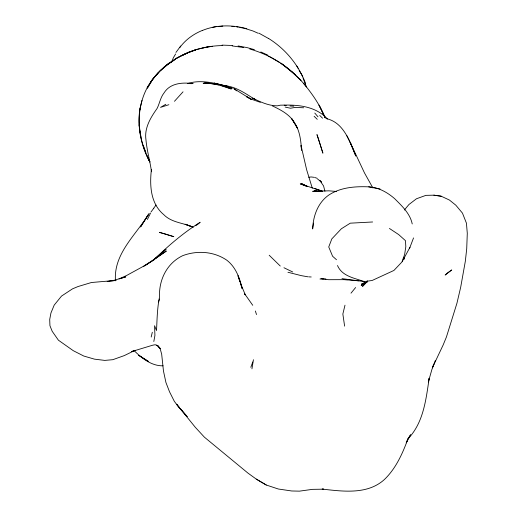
<?xml version="1.0" encoding="UTF-8"?>
<svg xmlns="http://www.w3.org/2000/svg" width="517" height="517" viewBox="0 0 517 517"><rect width="100%" height="100%" fill="white"/><g stroke="black" fill="none" stroke-linecap="round" stroke-linejoin="round"><path stroke-width="0.78" d="M115.459 280.815C113.52 254.08 135.157 235.681 148.133 215.001L140.566 226.963L149.161 213.295M151.378 169.718C149.581 185.513 150.525 203.633 163.715 214.6C171.482 222.601 182.999 222.814 192.699 226.95L185.118 224.242L193.196 227.351M140.262 107.413C136.559 125.799 141.374 144.844 149.6 161.362M222.743 45.574C197.1 45.793 171.133 56.799 154.699 76.781C134.562 100.369 135.144 135.706 149.885 161.944L146.524 154.712M240.702 284.104L242.169 288.667C239.739 277.991 235.778 267.108 226.808 260.2C213.838 251.352 197.151 250.209 182.624 255.702C166.842 263.276 158.764 279.968 159.533 297.004C157.213 308.022 157.097 319.344 156.528 330.55L154.544 325.691L154.926 335.391L153.814 341.511M251.947 368.834L253.414 359.729M313.548 223.073L312.643 228.947C313.16 216.061 317.793 202.774 328.728 195.103C340.464 187.348 355.037 186.256 368.705 186.85C378.612 187.412 387.181 192.24 394.587 198.606C401.819 205.863 410.097 213.476 412.23 223.945M429.162 378.483C425.956 399.686 423.559 422.647 407.926 438.901L410.485 434.862M429.058 378.27L428.373 381.947L431.831 369.674L435.275 360.679M151.19 337.039L152.308 332.25M139.706 110.076L141.981 100.434M344.994 305.192L342.855 314.013L344.613 326.143M158.583 301.947L159.482 299M402.297 261.421L409.955 247.313M250.797 367.29L252.807 361.971M409.567 248.354L413.542 237.91M407.952 438.823C402.562 453.564 395.912 468.46 384.409 479.511C367.438 494.931 342.92 491.376 322.169 489.101L323.707 489.179L312.475 489.353L299.44 491.15L291.691 490.976L278.308 489.004L266.274 485.024L256.258 479.097L247.927 473.074L204.389 437.162L195.29 427.288L176.633 404.216L179.657 407.771M433.802 364.194L432.348 367.807L443.198 344.878L446.429 336.981L456.944 303.214L460.692 287.219L465.319 261.305L466.715 248.793L467.29 233.309L466.431 223.15L462.469 213.127L455.8 205.171L449.447 200.053L441.175 196.208L433.873 195.174L425.866 195.368L416.45 198.774L408.908 204.551L404.352 210.025M171.612 62.059L173.324 57.82L175.631 53.955M407.674 439.431L406.233 442.811L410.55 434.855M147.39 219.492L150.512 213.127M158.577 72.341L152.14 79.98L147.235 87.896L147.81 86.811M147.235 87.896L148.405 85.77M147.487 88.058L151.151 82.048M153.795 208.131L156.05 205.029M175.948 52.437L180.685 46.019M150.983 211.989L153.808 208.222M350.998 293.171L355.612 287.53M179.8 47.558C185.545 39.693 193.604 33.909 202.606 30.322M174.462 101.3L183.037 91.826M160.755 70.163L154.699 76.781L150.874 81.932C155.96 74.332 162.616 67.914 170.003 62.563L160.748 70.461M367.374 281.196L362.527 286.399L367.328 281.513M195.872 225.735L197.397 224.165M153.439 260.245C167.805 246.144 183.083 233.012 200.163 222.265L197.287 224.798M367.477 280.957L363.296 284.751L364.485 283.885M155.242 258.674L166.073 249.233L152.883 260.4L166.345 251.036L143.371 266.682M166.287 65.375L164.122 67.139L170.003 62.563M366.269 282.586L367.458 281.72M146.014 264.969L153.93 259.844L142.24 266.934L126.555 275.522L119.033 278.902L125.812 276.866L114.27 280.233L107.161 281.526M367.219 281.694L361.157 285.513L364.608 283.788M165.821 104.298L160.535 107.362L168.872 104.712M182.094 55.558L188.97 52.211L195.62 49.91L188.362 52.469M188.97 52.211L175.767 58.679L184.743 53.981L195.878 49.651L207.711 46.866M131.447 351.592L135.137 350.306L124.287 355.593L112.816 359.69L104.777 360.401L94.482 359.147L83.806 356.045L73.298 350.7L58.402 340.186L52.198 331.294L49.942 325.704L49.71 319.487L50.944 312.979L54.195 305.114L61.517 296.086L72.548 288.829L78.048 286.534L91.438 282.515L116.099 280.382L111.549 281.041M187.69 83.508C200.732 79.398 214.717 83.082 227.532 86.32L219.828 84.782M202.845 30.29C216.772 24.661 232.476 24.79 246.829 28.713M131.408 351.644L152.722 345.188L155.242 344.729L158.06 345.892L160.315 348.587L156.632 345.11L158.06 345.892L160.335 349.279L161.685 354.287L163.462 370.993L165.931 382.496L169.537 391.815L174.307 401.289L178.488 406.911L187.212 416.657L180.666 408.953M212.313 27.407L216.888 26.451M212.319 46.284L203.032 47.861M108.518 281.481L110.037 281.261M341.989 278.637L364.336 281.584L372.156 280.479L393.915 270.449L401.916 262.003L404.637 254.467L405.819 246.687L405.464 240.663L398.685 234.582L389.417 228.449M308.746 177.266L311.072 176.956L314.31 177.337M218.348 26.651L222.801 26.083M364.511 283.749L361.635 284.098L364.382 283.749M361.635 284.098L364.782 283.717M190.715 83.618L193.093 83.515L190.734 83.664L192.369 83.605C182.197 82.184 169.99 83.237 164.083 92.873C160.386 97.467 159.663 103.387 157.071 108.499C150.596 117.611 144.172 128.138 145.968 139.842C146.899 150.641 150.072 161.033 151.487 171.747L151.481 169.595M372.628 221.98L350.261 223.176L341.369 228.773L331.824 238.893L328.741 246.964L332.586 256.238L336.502 259.741M222.039 45.115L232.695 45.509M163.088 365.816C151.63 366.12 141.645 358.171 133.968 350.448M319.978 279.031L323.694 279.07M327.468 118.975C315.616 106.172 298.076 104.583 281.759 105.164C280.143 104.932 278.676 105.746 277.086 105.836C268.349 105.707 260.406 101.927 252.723 98.172M208.771 83.483L203.194 83.256C212.901 82.875 222.388 85.279 231.286 88.995L220.19 85.383M210.361 83.547L211.951 83.612L204.874 82.61L218.717 85.001M289.966 105.991L293.785 106.147M303.725 107.775L295.11 107.413L290.483 108.234L285.151 107.064M308.836 276.866L311.215 276.976M336.599 191.452L328.87 190.831L312.643 191.322L321.891 191.439L314.071 190.683L318.556 191.484M358.572 280.828L343.999 279.607L347.876 279.652L328.586 279.697L320.967 278.592L323.093 278.805M231.81 26.412L234.207 26.619M324.502 278.947L325.917 279.09M325.949 118.555C343.469 122.038 349.847 141.348 355.786 155.921M243.727 47.538L232.146 45.916M441.175 196.208L433.873 195.174M308.048 276.828L301.392 275.658L287.95 272.272M238.098 45.955L247.145 47.622L254.396 49.645M368.705 186.85L380.027 188.944M236.605 26.826L238.175 27.123M239.746 27.42L243.675 28.164M224.41 85.66C236.088 86.546 245.543 93.68 255.178 99.548L252.807 98.249M219.815 84.762L223.661 85.518M284.253 105.216L286.269 105.655M244.457 28.312L252.923 30.955L258.099 33.237M249.789 49.012C266.875 53.91 282.793 62.654 295.556 75.081M315.027 177.583L317.18 178.307M260.361 102.334L251.947 99.406L246.525 96.711L251.708 99.632L233.839 88.62L236.741 90.843M314.982 188.563L322.343 191.187L300.274 183.884L306.988 186.372M306.995 186.249L301.237 183.38L304.435 185.338M364.336 281.584C354.559 278.101 342.073 276.343 337.485 265.505M260.827 51.952L267.793 55.138M283.956 267.741L292.719 271.987M272.381 105.907C280.867 109.908 289.824 114.541 294.696 122.962C299.899 131.092 300.946 140.85 301.54 150.26L301.023 145.464L306.633 169.731L312.274 188.143M258.855 33.12L268.614 38.549M268.62 56.069L279.594 62.531M256.258 479.097L266.274 485.024M305.321 185.862L304.009 185.054L305.23 185.81M268.898 38.652C285.623 49.193 298.858 65.194 305.683 83.78M317.554 178.992L321.445 182.042L319.894 180.588L323.571 185.939L324.922 191.206M291.918 71.895L280.841 63.145C290.257 70.125 299.22 77.834 306.613 86.966M291.698 71.611L301.017 80.542M314.129 116.299L317.257 119.33M269.195 255.236L280.253 266.022M319.732 115.44L322.556 118.199M314.788 113.061L318 116.823M303.789 83.664C312.391 94.036 320.107 105.248 325.161 117.805L319.028 105.074L325.128 117.773M244.405 293.462L252.742 305.295M244.36 293.559L245.304 294.845L241.129 284.873L238.007 275.742L239.966 281.823M294.748 123.595L291.666 118.587L297.508 128.332L295.136 124.222M299.136 70.461L300.965 73.614M296.816 66.014L298.367 68.722M372.873 187.923L364.453 172.859L350.19 142.485L355.748 155.863M346.823 135.661L351.159 144.489M145.859 152.457L143.371 145.716M301.321 73.828L302.697 76.917M148.482 158.557L149.885 161.944M303.111 78.248L306.077 86.08M255.379 310.995L256.503 314.569M140.992 137.238L139.105 124.894M447.05 273.293L445.156 275.038L451.716 269.952L447.05 273.293M175.664 59.048L167.786 64.405L175.664 59.048M221.354 85.059L214.284 83.101L232.23 88.233L221.354 85.059M165.886 234.207L159.475 232.366L173.835 236.689L165.886 234.207M365.306 282.986L363.826 282.553L365.306 282.993M148.095 361.241L138.815 355.373L148.095 361.241M318.291 138.349L316.96 134.588L322.899 153.161L318.291 138.349M404.216 258.985L404.126 257.382L404.216 258.985"/></g></svg>
